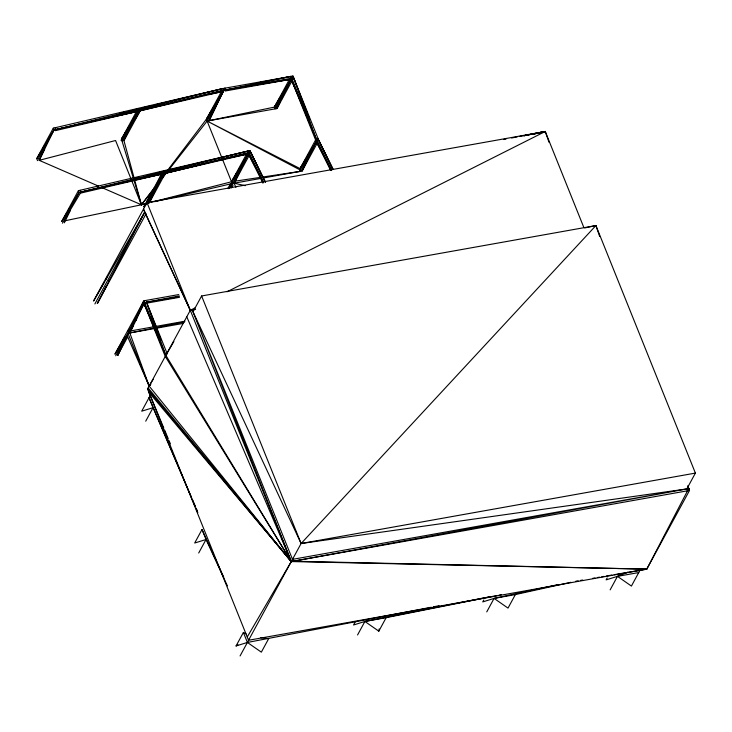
<?xml version="1.0" encoding="UTF-8"?>
<svg xmlns="http://www.w3.org/2000/svg" width="732" height="732" viewBox="0 0 732 732"><rect width="100%" height="100%" fill="white"/><g stroke="black" fill="none" stroke-linecap="round" stroke-linejoin="round"><path stroke-width="1.1" d="M355.112 622.09L353.538 624.991L364.884 621.468L378.819 631.176L379.139 628.944M230.736 187.52L232.227 183.531L206.387 119.252L221.421 91.573M121.42 347.307L117.605 355.45L127.697 336.866M262.138 176.101L250.079 150.691L248.907 152.796L165.34 173.292L149.776 201.968L163.401 173.749L250.792 152.457L265.588 182.131M168.662 170.034L207.119 121.064L208.986 120.689L223.205 91.354L208.702 94.419M235.905 187.346L234.103 183.192L248.331 153.866L255.834 167.912M273.375 81.892L291.19 79.212L316.315 141.724L302.087 171.05L263.236 177.995M315.602 139.958L316.892 140.654L318.777 140.315L332.612 169.046L318.777 140.315L292.946 76.046L223.077 88.517L53.29 128.164L53.994 129.93L39.189 160.326L98.646 186.184M262.349 177.08L300.212 171.389L299.498 169.623L316.187 138.888L291.19 79.212L274.381 107.11L208.986 120.689L224.962 88.188L225.666 89.954L291.19 79.212L299.809 99.003M44.652 149.172L39.189 160.326L115.574 140.507L141.413 204.786L149.163 202.974M64.315 222.83L70.272 210.67M161.699 174.006L147.297 203.414L163.401 173.749L141.084 178.452M149.731 201.94L155.193 190.787M208.986 120.689L215.931 106.488M143.335 301.858L117.605 355.45L143.335 301.858L165.258 356.411L291.272 561.563L646.786 569.139L689.517 490.44L687.815 486.194M133.297 325.859L129.82 332.959L149.154 386.075L291.272 561.563L689.517 490.44L687.787 486.213L689.517 490.44L686.799 488.939L301.099 543.519L248.541 640.262L646.786 569.139L687.54 490.788L686.799 488.939L695.4 473.101L595.912 225.557L201.611 295.975L193.01 311.814L301.099 543.519L695.4 473.101M135.777 320.79L136.774 318.759M307.55 159.896L302.087 171.05L317.121 143.362M245.22 185.681L234.103 183.192L241.093 168.973M280.466 101.437L276.971 108.546L207.101 121.018L223.791 90.283L223.077 88.517L154.351 104.987M281.463 99.406L283.961 94.327M123.781 140.599L138.284 111.237L223.791 90.283L293.651 77.812L303.926 104.456M149.447 202.059L151.469 197.988M276.504 108.665L279.587 102.544M146.098 213.735L97.347 303.505L106.14 286.358M108.72 281.308L109.754 279.295M97.347 303.505L144.726 212.179L143.49 209.105L190.293 310.313L147.562 389.012L248.541 640.262M122.107 141.029L138.284 111.237L53.994 129.93L36.6 158.89L53.29 128.164M37.314 160.656L53.994 129.93M163.401 173.749L79.12 192.434L61.726 221.403L78.406 190.668L248.203 151.03L250.079 150.691L250.17 152.585M137.03 110.459L121.466 139.135L133.434 178.526M123.992 140.681L140.224 110.788L134.423 120.405M146.601 204.072L143.82 206.744L161.616 173.969M195.636 309.362L190.293 310.313L144.726 212.179L93.659 300.87L147.013 202.618L545.258 131.495L583.871 227.579M94.895 303.945L144.726 212.179M150.701 384.401L149.154 386.075L126.929 335.155L115.016 354.013L143.92 300.788L178.782 294.566M115.729 355.779L144.625 302.554L179.34 295.957M179.038 296.808L146.51 302.225L145.924 303.295L179.349 297.32M227.945 188.325L230.498 183.641M246.547 154.077L231.513 181.765L151.295 202.261M229.674 188.215L248.907 152.796L248.203 151.03L168.387 170.153M264.389 81.526L291.062 76.375L290.485 77.446L292.946 76.046L275.086 108.876L274.381 107.11L289.945 78.434M231.559 187.886L233.087 185.068M234.103 183.192L249.136 155.504M292.535 79.87L276.971 108.546L291.19 79.212L225.09 91.024M293.075 78.882L293.651 77.812L316.187 138.888L318.063 138.549L318.155 140.443M150.444 395.097L141.706 411.192L153.052 407.678L195.151 506.306M145.714 421.184L153.052 407.678L149.035 397.696L191.574 497.595M300.212 171.389L318.063 138.549M223.754 577.246L202.014 529.52L194.685 543.025L206.031 539.502L227.405 585.893M198.692 553.008L206.031 539.502L202.014 529.52M431.249 607.24L247.398 642.449L236.052 645.972L243.39 632.466L246.126 633.939M240.069 655.954L249.283 638.99M357.555 634.973L364.884 621.468L484.456 597.76M378.819 631.176L386.148 617.671L496.772 595.555M483.788 599.984L482.736 601.914L494.082 598.401L558.598 584.493M486.753 611.897L494.082 598.401L515.355 594.594L570.914 582.279M515.355 594.594L508.017 608.1L494.082 598.401M607.176 577.951L606.123 579.872L617.469 576.359L627.708 572.259M610.14 589.864L617.469 576.359L638.743 572.561M640.152 569.963L631.414 586.067L617.469 576.359M93.659 300.87L104.337 282.03M105.463 280.054L107.156 277.08M115.016 354.013L124.705 337.178M128.127 331.239L129.262 329.254M247.233 637.014L291.272 561.563L165.844 355.34L173.887 341.533M207.119 118.73L208.272 116.763M209.425 114.787L211.145 111.831M274.527 107.577L275.68 105.6M277.41 102.645L278.563 100.677M143.82 206.744L145.558 203.807M146.711 201.849L151.917 193.047M121 140.352L138.284 111.237L114.851 116.187M36.6 158.89L41.239 151.131M42.401 149.182L45.302 144.332M61.726 221.403L66.941 212.664M68.103 210.725L69.266 208.785M167.683 170.208L206.387 119.252L212.774 108.574M274.381 107.11L280.759 96.432M236.738 173.026L231.513 181.765L248.331 153.866L262.925 183.137M127.871 128.448L121.466 139.135L138.284 111.237M154.333 328.577L127.944 333.289L149.154 386.075L153.217 379.304M300.367 168.763L207.119 121.064L299.498 169.623L307.047 157.041M206.387 119.252L223.205 91.354L55.293 130.662M299.498 169.623L316.315 141.724L327.57 162.797M228.439 188.655L232.227 183.531L260.995 178.388M64.718 220.835L141.413 204.786L154.544 187.493M162.843 176.577L166.292 172.029M101.775 187.548L141.413 204.786L154.69 187.859M162.376 178.05L166.576 172.725M149.154 386.075L150.673 384.392M599.636 236.345L595.912 225.557L301.099 543.519L201.611 295.975M236.052 645.972L237.964 644.819M223.315 89.121L224.962 88.188M190.293 310.313L195.389 307.742M227.012 291.812L545.258 131.495L549.009 142.264M134.093 180.713L141.413 204.786L149.099 202.819M55.165 127.825L55.879 129.591L223.077 88.517M248.203 151.03L80.996 192.095L62.43 223.169L79.12 192.434L78.406 190.668M119.984 113.222L124.422 112.161M133.288 110.038L139.94 108.446M142.154 107.915L152.137 105.518M135.136 178.123L138.458 177.327M147.324 175.204L150.655 174.399M159.521 172.276L166.173 170.684M55.879 129.591L223.791 90.283M263.2 181.445L248.907 152.796L80.996 192.095L80.291 190.329M80.419 193.166L248.331 153.866L228.238 158.103M154.699 201.675L232.227 183.531M533.033 134.203L545.258 131.495L519.455 136.481M533.052 134.203L545.258 131.495L523.975 135.759L545.258 131.495M584.749 227.945L595.912 225.557M110.386 117.12L112.618 116.653M225.666 89.954L291.062 76.375L316.892 140.654L331.203 170.455M154.461 327.973L129.82 332.959L144.048 303.624L143.92 300.788L165.844 355.34L146.51 302.225L167.299 353.949M156.694 327.515L184.693 321.851M499.004 595.107L501.237 594.659M486.688 597.312L488.93 596.873M259.942 82.387L262.166 81.957M503.735 139.51L505.995 139.08M511.604 138L517.204 136.911M433.49 606.81L439.09 605.721M163.785 428.037L148.87 392.251L291.272 561.563L192.26 309.965L293.239 561.215L686.799 488.939L292.498 559.358M130.223 330.992L153.619 326.811M155.852 326.417L184.821 321.238M156.556 328.183L183.302 323.407M364.884 621.468L386.148 617.671M575.892 581.171L578.143 580.787M580.385 580.412L582.645 580.028M592.764 578.317L595.024 577.923M597.266 577.548L599.526 577.164M601.768 576.779L604.028 576.395M606.27 576.02L611.906 575.059M614.148 574.684L646.786 569.139L293.239 561.215M234.505 181.262L260.116 177.409M260.802 637.663L268.671 638.652L261.342 652.157L247.398 642.449L243.39 632.466M147.562 389.012L291.272 561.563L147.013 202.618M148.148 387.942L291.272 561.563L186.77 316.8M318.777 140.315L333.069 168.964M316.892 140.654L331.697 170.318M316.315 141.724L330.416 169.98M250.792 152.457L265.121 182.213M248.907 152.796L263.218 182.597M149.026 314.943L144.048 303.624L165.844 355.34M149.932 317.002L151.295 320.085M152.201 322.144L153.555 325.228M192.47 499.691L195.16 506.004M196.057 508.109L197.402 511.265M196.048 508.401L197.841 512.601M164.663 430.142L168.177 438.56M169.055 440.664L170.373 443.821M304.75 106.588L306.8 111.914M307.623 114.046L309.682 119.371M146.51 302.225L158.24 332.85M159.045 334.963L161.077 340.243M123.708 139.785L141.413 204.786M689.517 490.44L688.318 488.491L689.517 490.44"/></g></svg>
